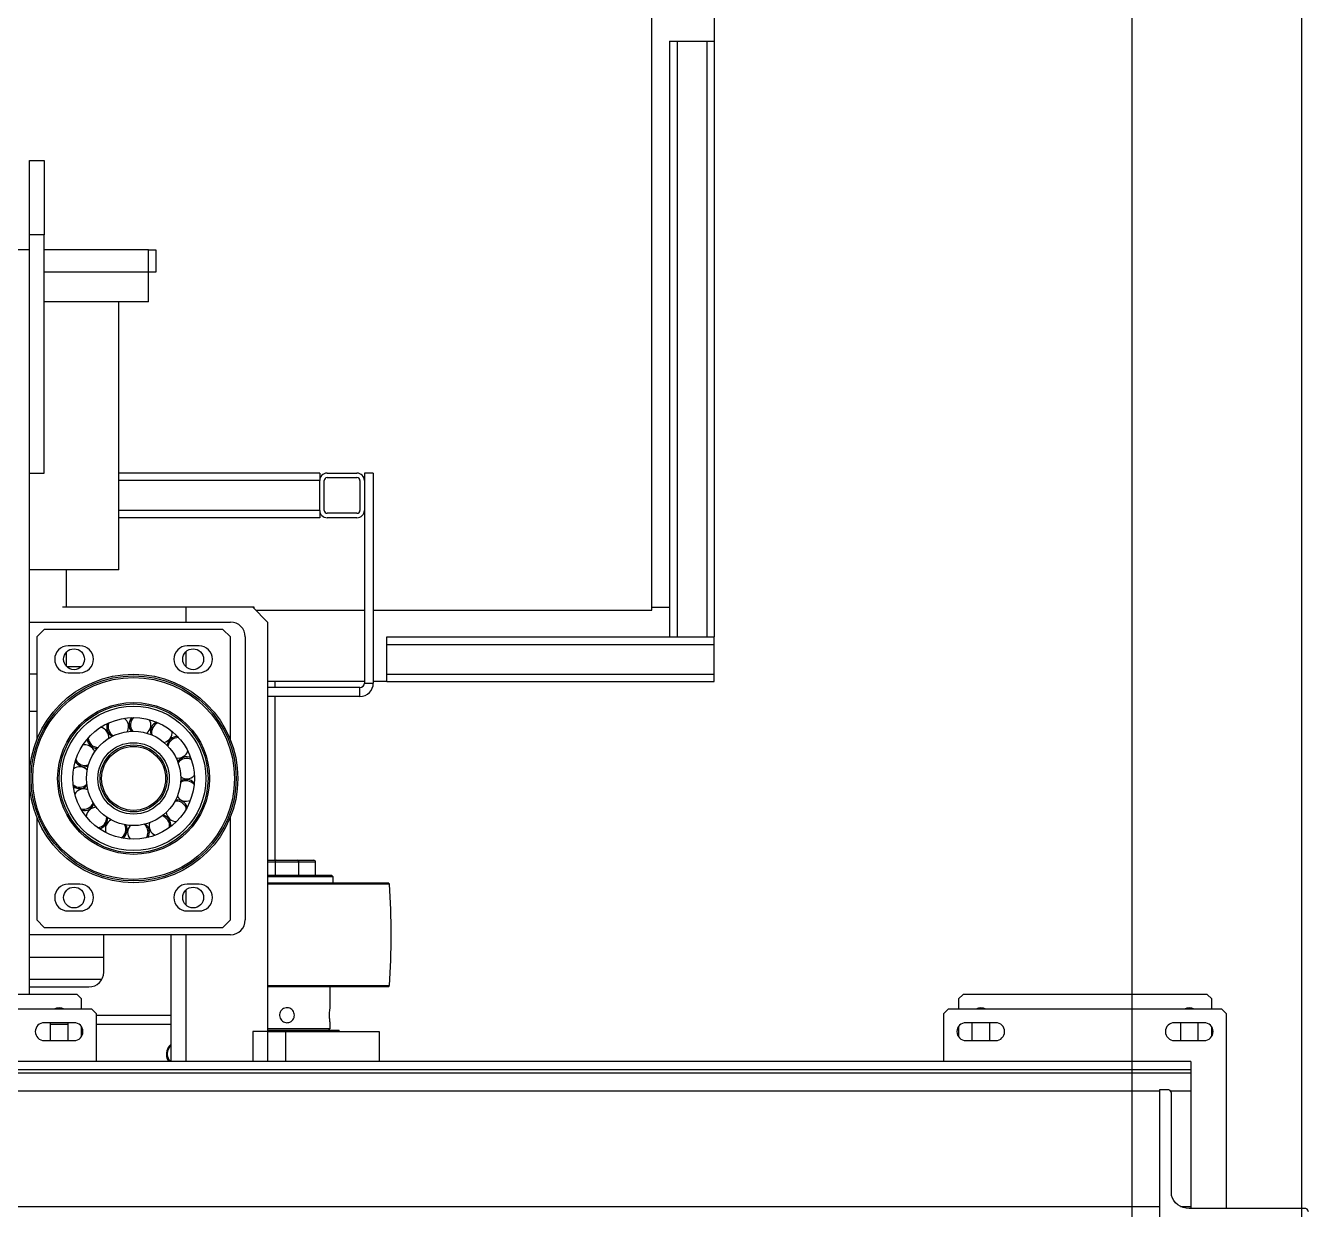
# Model space of a CAD drawing. Header units: millimetres. Extents: x 6622 to 532820, y 3370 to 359312.
# Drawn here: x 459302 to 460164, y 313241 to 314035 of the extents above; entities that cross this region are included whole.
import ezdxf

# ---------------------------------------------------------------- set-up
doc = ezdxf.new("R2010")
doc.units = ezdxf.units.MM

# ---------------------------------------------------------------- blocks, each defined once
blk = doc.blocks.new('A$C6F3A12F4')
at = {"color": 2, "linetype": 'Continuous', "lineweight": 25}
for p, q in [((1383.87, 2711.4), (1383.87, 2634)), ((1253.2, 2659), (1250.2, 2656)), ((1250.2, 2656), (1250.2, 2472)), ((1383.87, 2659), (1253.2, 2659)), ((1243.2, 2649.09), (1240.2, 2646.09)), ((1240.2, 2646.09), (1240.2, 2482.09)), ((1250.2, 2649.09), (1243.2, 2649.09)), ((1268.37, 2649.09), (1262.03, 2649.09)), ((1259.2, 2644), (1259.2, 2624)), ((1271.2, 2640.09), (1259.2, 2640.09)), ((1271.2, 2624), (1271.2, 2644)), ((1259.2, 2628.09), (1271.2, 2628.09)), ((1285.2, 2635), (1285.2, 1065)), ((1285.2, 2635), (1290.6, 2635)), ((1290.6, 1065), (1290.6, 2635)), ((1290.6, 2635), (1293.2, 2635)), ((1293.2, 2635), (1293.2, 1065)), ((1293.2, 2635), (1305.2, 2635)), ((1305.2, 2635), (1382.6, 2635)), ((1305.2, 2635), (1305.2, 2621.56)), ((1382.6, 2635), (1383.87, 2635)), ((1382.6, 2628.24), (1382.6, 2635)), ((1304.2, 2619.4), (1304.2, 2614)), ((1373.48, 2622), (1306.45, 2622)), ((1304.2, 2614), (1390.8, 2614)), ((1305.2, 2614), (1305.2, 1085.91)), ((1382.6, 1085.91), (1382.6, 2614)), ((1259.2, 2504), (1259.2, 2484)), ((1271.2, 2500.09), (1259.2, 2500.09)), ((1271.2, 2484), (1271.2, 2504)), ((1240.2, 2482.09), (1243.2, 2479.09)), ((1259.2, 2488.09), (1271.2, 2488.09)), ((1243.2, 2479.09), (1250.2, 2479.09)), ((1261.75, 2479.09), (1268.65, 2479.09)), ((1250.2, 2472), (1253.2, 2469)), ((1253.2, 2469), (1285.2, 2469)), ((72.2, 2315), (600.2, 2315)), ((600.2, 2310), (600.2, 2315)), ((600.2, 2315), (1000.2, 2315)), ((600.2, 2310), (1000.2, 2310)), ((600.2, 2290), (600.2, 2310)), ((1000.2, 2310), (1000.2, 2315)), ((1005.2, 2315), (1000.2, 2315)), ((1000.2, 2290), (1000.2, 2310)), ((1005.2, 2095), (1005.2, 2315)), ((1025.2, 2315), (1005.2, 2315)), ((1025.2, 2095), (1025.2, 2315)), ((1030.2, 2315), (1025.2, 2315)), ((1030.2, 2095), (1030.2, 2315)), ((600.2, 2290), (1000.2, 2290)), ((600.2, 2285), (600.2, 2290)), ((600.2, 2285), (1000.2, 2285)), ((980.2, 2273), (980.2, 2285)), ((1000.2, 2285), (1000.2, 2290)), ((1000.2, 2095), (1000.2, 2285)), ((982.2, 2273), (67.2, 2273)), ((982.2, 2086), (982.2, 2273)), ((1005.2, 2095), (1000.2, 2095)), ((1025.2, 2095), (1005.2, 2095)), ((1030.2, 2095), (1025.2, 2095)), ((1030.2, 2095), (1030.2, 2086)), ((1166.27, 2096.85), (1165.2, 2095.77)), ((1165.2, 2090.53), (1165.2, 2095.77)), ((1166.27, 2096.85), (1166.27, 2015)), ((1235.2, 2095.7), (1234.2, 2096.84)), ((1234.2, 2091.52), (1234.2, 2096.84)), ((1235.2, 2095.7), (1235.2, 2090.46)), ((890.2, 2086), (1031.2, 2086)), ((890.2, 2086), (890.2, 2080)), ((1031.2, 2080), (1031.2, 2086)), ((1165.2, 2015), (1165.2, 2090.53)), ((1234.2, 2015), (1234.2, 2091.52)), ((1235.2, 2090.46), (1235.2, 2015)), ((1265.2, 2027), (1265.2, 2090)), ((1265.2, 2090), (1285.2, 2090)), ((890.2, 2080), (895.2, 2080)), ((895.2, 2080), (915.2, 2080)), ((895.2, 2077), (915.2, 2077)), ((915.2, 2080), (1031.2, 2080)), ((982.2, 2007), (982.2, 2080)), ((1030.2, 2080), (1030.2, 2015)), ((1040.2, 2077), (1034.2, 2077)), ((1034.2, 2077), (1034.2, 2015)), ((1040.2, 2077), (1040.2, 2015)), ((890.2, 2055), (890.2, 2075)), ((893.2, 2055), (893.2, 2075)), ((917.2, 2075), (917.2, 2055)), ((920.2, 2075), (920.2, 2055)), ((1161.2, 2059), (1160.2, 2058)), ((1165.2, 2059), (1161.2, 2059)), ((1161.2, 2059), (1161.2, 2015)), ((1265.2, 2063), (1264.2, 2063)), ((1264.2, 2015), (1264.2, 2063)), ((915.2, 2053), (895.2, 2053)), ((1160.2, 2015), (1160.2, 2058)), ((1249.26, 2057), (1235.2, 2057)), ((1263.2, 2057), (1259.2, 2057)), ((1264.2, 2056), (1263.2, 2057)), ((1263.2, 2015), (1263.2, 2057)), ((890.2, 2050), (890.2, 1915)), ((890.2, 2050), (895.2, 2050)), ((915.2, 2050), (895.2, 2050)), ((895.2, 2050), (895.2, 1915)), ((915.2, 2050), (920.2, 2050)), ((915.2, 2050), (915.2, 1915)), ((920.2, 2050), (920.2, 1915)), ((1150.2, 2034.75), (1150.2, 2046.01)), ((1160.2, 2047.26), (1151.45, 2047.26)), ((1151.45, 2047.26), (1151.45, 2036)), ((1150.2, 2021.25), (1150.2, 2034.75)), ((1160.2, 2036), (1151.45, 2036)), ((1151.45, 2036), (1151.45, 2020)), ((1265.2, 2015), (1265.2, 2027)), ((1265.2, 2027), (1285.2, 2027)), ((1034.2, 2020), (1030.2, 2020)), ((1150.2, 2020), (1040.2, 2020)), ((1150.2, 2015), (1150.2, 2021.25)), ((1151.45, 2020), (1160.2, 2020)), ((1151.45, 2020), (1151.45, 2015)), ((990.2, 2015), (980.2, 2005)), ((990.2, 2015), (1265.2, 2015)), ((1265.2, 2015), (1265.2, 2005)), ((1265.2, 2015), (1285.2, 2015)), ((981.2, 2006), (980.2, 2006)), ((980.2, 2006), (980.2, 2005)), ((980.2, 2005), (980.2, 1960)), ((1000.2, 2000), (1190.2, 2000)), ((1265.2, 2005), (1285.2, 2005)), ((990.2, 1855), (990.2, 1990)), ((1000.2, 1990), (995.2, 1985)), ((995.2, 1985), (995.2, 1865)), ((1069.22, 1990), (1000.2, 1990)), ((1190.2, 1990), (1121.18, 1990)), ((1195.2, 1985), (1190.2, 1990)), ((1195.2, 1865), (1195.2, 1985)), ((1200.2, 1990), (1200.2, 1855)), ((1006.2, 1969), (1006.2, 1961)), ((1024.2, 1961), (1024.2, 1969)), ((1166.2, 1969), (1166.2, 1961)), ((1184.2, 1961), (1184.2, 1969)), ((980.2, 1960), (980.2, 1950)), ((980.2, 1960), (990.2, 1960)), ((1010.3, 1960), (1020.1, 1960)), ((1170.3, 1960), (1180.1, 1960)), ((1200.2, 1960), (1285.2, 1960)), ((980.2, 1950), (980.2, 1877.29)), ((1200.2, 1950), (1254.2, 1950)), ((1254.2, 1900), (1254.2, 1950)), ((1254.2, 1950), (1260.2, 1950)), ((1260.2, 1900), (1260.2, 1950)), ((1260.2, 1950), (1285.2, 1950)), ((740.2, 1940), (755.2, 1940)), ((740.2, 1935), (740.2, 1940)), ((755.2, 1940), (755.2, 1935)), ((755.2, 1935), (740.2, 1935)), ((740.2, 1935), (740.2, 1865)), ((775.2, 1935), (755.2, 1935)), ((755.2, 1935), (755.2, 1865)), ((775.2, 1935), (775.2, 1865)), ((955.2, 1915), (775.2, 1915)), ((955.2, 1915), (955.2, 1855)), ((1225.2, 1905), (1200.2, 1905)), ((1215.2, 1855), (1215.2, 1905)), ((1230.2, 1903.66), (1230.2, 1855)), ((1253.2, 1900), (1250.2, 1897)), ((1250.2, 1897), (1250.2, 1713)), ((1285.2, 1900), (1253.2, 1900)), ((1006.2, 1889), (1006.2, 1881)), ((1020.2, 1889.9), (1020.2, 1880.1)), ((1024.2, 1881), (1024.2, 1889)), ((1166.2, 1889), (1166.2, 1881)), ((1184.2, 1881), (1184.2, 1889)), ((1235.2, 1855), (1235.2, 1895)), ((1243.2, 1890), (1240.2, 1887)), ((1240.2, 1887), (1240.2, 1723)), ((1250.2, 1890), (1243.2, 1890)), ((1268.52, 1890), (1261.88, 1890)), ((980.2, 1880), (955.2, 1880)), ((1020.1, 1880), (1010.3, 1880)), ((1259.2, 1885), (1259.2, 1865)), ((1271.2, 1881), (1259.2, 1881)), ((1260.2, 1869), (1260.2, 1881)), ((1271.2, 1865), (1271.2, 1885)), ((680.2, 1855), (680.2, 1865)), ((680.2, 1865), (730.2, 1865)), ((730.2, 1865), (730.2, 1855)), ((890.2, 1865), (730.2, 1865)), ((890.2, 1855), (890.2, 1865)), ((995.2, 1865), (1000.2, 1860)), ((1190.2, 1860), (1195.2, 1865)), ((1259.2, 1869), (1271.2, 1869)), ((730.2, 1855), (680.2, 1855)), ((740.2, 1855), (730.2, 1855)), ((1240.2, 1855), (740.2, 1855)), ((740.2, 1855), (740.2, 1755)), ((1000.2, 1860), (1069.22, 1860)), ((1025.2, 1860), (1025.2, 1855)), ((1050.2, 1860), (1050.2, 1855)), ((1121.18, 1860), (1190.2, 1860))]:
    blk.add_line(p, q, dxfattribs=at)
at = {"color": 2, "linetype": 'Continuous', "lineweight": 25, "flags": 128}
for points in [[(1383.87, 2634), (1383.72, 2631.92), (1383.25, 2629.9), (1382.48, 2628), (1381.44, 2626.29), (1380.16, 2624.81), (1378.68, 2623.61), (1377.04, 2622.72), (1375.29, 2622.18), (1373.48, 2622)], [(1283.03, 1948.16), (1284.48, 1948.97), (1285.2, 1949.54)], [(1285.2, 1948.76), (1284.78, 1948.44), (1283.26, 1947.61)]]:
    blk.add_lwpolyline(points, dxfattribs=at)
at = {"color": 2, "linetype": 'Continuous', "lineweight": 25}
for centre, radius in [((1095.2, 1925), 70), ((1095.2, 1925), 68.85), ((1095.2, 1925), 67.77), ((1095.2, 1925), 51), ((1095.2, 1925), 50), ((1095.2, 1925), 48.5), ((1015.2, 1965), 7), ((1095.2, 1925), 40.83), ((1175.2, 1965), 7), ((1095.2, 1925), 31.67), ((1095.2, 1925), 24), ((1095.2, 1925), 22.5), ((1095.2, 1925), 21.5), ((1015.2, 1885), 7), ((1175.2, 1885), 7)]:
    blk.add_circle(centre, radius, dxfattribs=at)
for centre, radius, start, end in [((1386.31, 2711.56), 2.44, 94.40163, 183.81292), ((1265.2, 2644), 6, 0, 180), ((1255.2, 2634.09), 6, 146.44269, 213.55731), ((1265.2, 2624), 6, 180, 0), ((1306.64, 2619.56), 2.44, 94.40383, 183.81073), ((1265.2, 2504), 6, 0, 180), ((1255.2, 2494.09), 6, 146.44269, 213.55731), ((1265.2, 2484), 6, 180, 0), ((1200.2, 1598), 500, 86.10049, 93.8906), ((1031.2, 2077), 9, 0, 90), ((895.2, 2075), 5, 90, 180), ((895.2, 2075), 2, 90, 180), ((915.2, 2075), 5, 0, 90), ((915.2, 2075), 2, 0, 90), ((1031.2, 2077), 3, 0, 90), ((895.2, 2055), 5, 180, 270), ((895.2, 2055), 2, 180, 270), ((915.2, 2055), 2, 270, 0), ((915.2, 2055), 5, 270, 0), ((1151.45, 2046.01), 1.25, 90, 180), ((1151.45, 2034.75), 1.25, 90, 180), ((1151.45, 2021.25), 1.25, 180, 270), ((1000.2, 1990), 10, 90, 180), ((1190.2, 1990), 10, 0, 90), ((1015.2, 1969), 9, 0, 180), ((1175.2, 1969), 9, 0, 180), ((1088.6, 1960.64), 6.88, 324.49105, 48.36996), ((1102.74, 1960.46), 6.87, 130.12182, 214.00073), ((1103.67, 1960.25), 6.87, 128.6136, 212.49251), ((1015.2, 1961), 9, 180, 0), ((1074.67, 1954.88), 6.87, 348.49105, 72.36996), ((1087.66, 1960.46), 6.88, 154.12182, 238.00073), ((1088.6, 1960.64), 6.88, 152.6136, 236.49251), ((1103.67, 1960.25), 6.88, 300.49105, 24.36996), ((1116.51, 1954.33), 6.88, 106.12182, 190.00073), ((1117.27, 1953.76), 6.88, 124.49178, 188.49251), ((1117.27, 1953.76), 6.88, 104.6136, 124.49178), ((1175.2, 1961), 9, 180, 0), ((1064.29, 1943.95), 6.87, 12.49105, 96.36996), ((1073.89, 1954.33), 6.88, 178.12182, 262.00073), ((1074.67, 1954.88), 6.88, 176.6136, 260.49251), ((1117.27, 1953.76), 6.87, 276.49105, 0.36996), ((1126.59, 1943.13), 6.88, 82.12182, 166.00073), ((1127.06, 1942.29), 6.88, 124.49178, 164.49251), ((1127.06, 1942.29), 6.88, 80.6136, 124.49178), ((1280.2, 1955), 8, 218.68219, 292.52267), ((1280.2, 1955), 7.4, 222.50664, 292.52267), ((1063.81, 1943.13), 6.88, 202.12182, 286.00073), ((1064.29, 1943.95), 6.88, 200.6136, 284.49251), ((1127.06, 1942.29), 6.88, 252.49105, 336.36996), ((1059.26, 1929.74), 6.88, 36.49105, 120.36996), ((1131.25, 1928.79), 6.88, 58.12182, 142.00073), ((1131.34, 1927.84), 6.87, 124.49178, 140.49251), ((1131.34, 1927.84), 6.88, 56.6136, 124.49178), ((1059.26, 1929.74), 6.88, 224.6136, 308.49251), ((1059.15, 1928.79), 6.88, 226.12182, 310.00073), ((1060.44, 1914.71), 6.88, 60.49105, 124.49178), ((1131.34, 1927.84), 6.88, 228.49105, 312.36996), ((1060.44, 1914.71), 6.88, 124.49178, 144.36996), ((1129.37, 1912.89), 6.88, 32.6136, 116.49251), ((1129.68, 1913.8), 6.88, 34.12182, 118.00073), ((1060.44, 1914.71), 6.88, 248.6136, 332.49251), ((1060.72, 1913.8), 6.88, 250.12182, 334.00073), ((1067.63, 1901.46), 6.88, 124.49178, 168.36996), ((1067.63, 1901.46), 6.88, 84.49105, 124.49178), ((1121.49, 1900.04), 6.88, 8.6136, 92.49251), ((1122.14, 1900.74), 6.88, 10.12182, 94.00073), ((1129.37, 1912.89), 6.88, 204.49105, 288.36996), ((1225.2, 1895), 10, 0, 90), ((1015.2, 1889), 9, 0, 180), ((1067.63, 1901.46), 6.88, 272.6136, 356.49251), ((1068.26, 1900.74), 6.88, 274.12182, 358.00073), ((1079.59, 1892.28), 6.88, 124.49178, 192.36996), ((1079.59, 1892.28), 6.88, 108.49105, 124.49178), ((1109.07, 1891.51), 6.88, 344.6136, 68.49251), ((1109.94, 1891.88), 6.88, 346.12182, 70.00073), ((1121.49, 1900.04), 6.88, 180.49105, 264.36996), ((1175.2, 1889), 9, 0, 180), ((1079.59, 1892.28), 6.87, 296.6136, 20.49251), ((1080.46, 1891.88), 6.88, 298.12182, 22.00073), ((1094.25, 1888.76), 6.87, 132.49105, 216.36996), ((1094.25, 1888.76), 6.87, 320.6136, 44.49251), ((1095.2, 1888.75), 6.88, 322.12182, 46.00073), ((1109.07, 1891.51), 6.87, 156.49105, 240.36996), ((1265.2, 1885), 6, 0, 180), ((1015.2, 1881), 9, 180, 0), ((1175.2, 1881), 9, 180, 0), ((1255.2, 1875), 6, 146.44269, 213.55731), ((1265.2, 1865), 6, 180, 0)]:
    blk.add_arc(centre, radius, start, end, dxfattribs=at)
for points, knots in [([(1259.2, 2057), (1259.15, 2056.99), (1259.04, 2056.97), (1258.19, 2056.84), (1256.93, 2056.68), (1255.35, 2056.57), (1253.65, 2056.55), (1252.02, 2056.63), (1250.63, 2056.78), (1249.65, 2056.92), (1249.18, 2057), (1249.25, 2056.99), (1249.26, 2056.99)], [0, 0, 0, 0, 0.106299, 0.212522, 0.319778, 0.427701, 0.534553, 0.640252, 0.746473, 0.854128, 0.961844, 1, 1, 1, 1]), ([(1259.2, 2028), (1259.15, 2027.44), (1259.04, 2026.33), (1258.19, 2024.84), (1256.93, 2023.7), (1255.35, 2023.04), (1253.65, 2022.94), (1252.02, 2023.4), (1250.63, 2024.36), (1249.63, 2025.74), (1249.14, 2027.38), (1249.22, 2029.08), (1249.85, 2030.65), (1250.97, 2031.94), (1252.45, 2032.79), (1254.13, 2033.09), (1255.81, 2032.83), (1257.3, 2032.04), (1258.45, 2030.8), (1259.1, 2029.37), (1259.17, 2028.4), (1259.2, 2028)], [0, 0, 0, 0, 0.053149, 0.10628, 0.159896, 0.213859, 0.267285, 0.320129, 0.373249, 0.427069, 0.480934, 0.534122, 0.586971, 0.640321, 0.694258, 0.747954, 0.800935, 0.85385, 0.907443, 0.961406, 1, 1, 1, 1])]:
    blk.add_open_spline(points, degree=3, knots=knots, dxfattribs=at)
blk = doc.blocks.new('A$C2A5E29B8')
at = {"color": 3}
for p, q in [((95.35, 5125.97), (95.35, 0)), ((209.63, 0), (209.63, 5125.97))]:
    blk.add_line(p, q, dxfattribs=at)

msp = doc.modelspace()

# ---------------------------------------------------------------- block references
at = {"color": 3}
msp.add_blockref('A$C2A5E29B8', (459950, 311065.654), dxfattribs=at)
at = {"color": 0, "rotation": 270}
msp.add_blockref('A$C6F3A12F4', (457450, 314625.198), dxfattribs=at)

doc.saveas('drawing.dxf')
